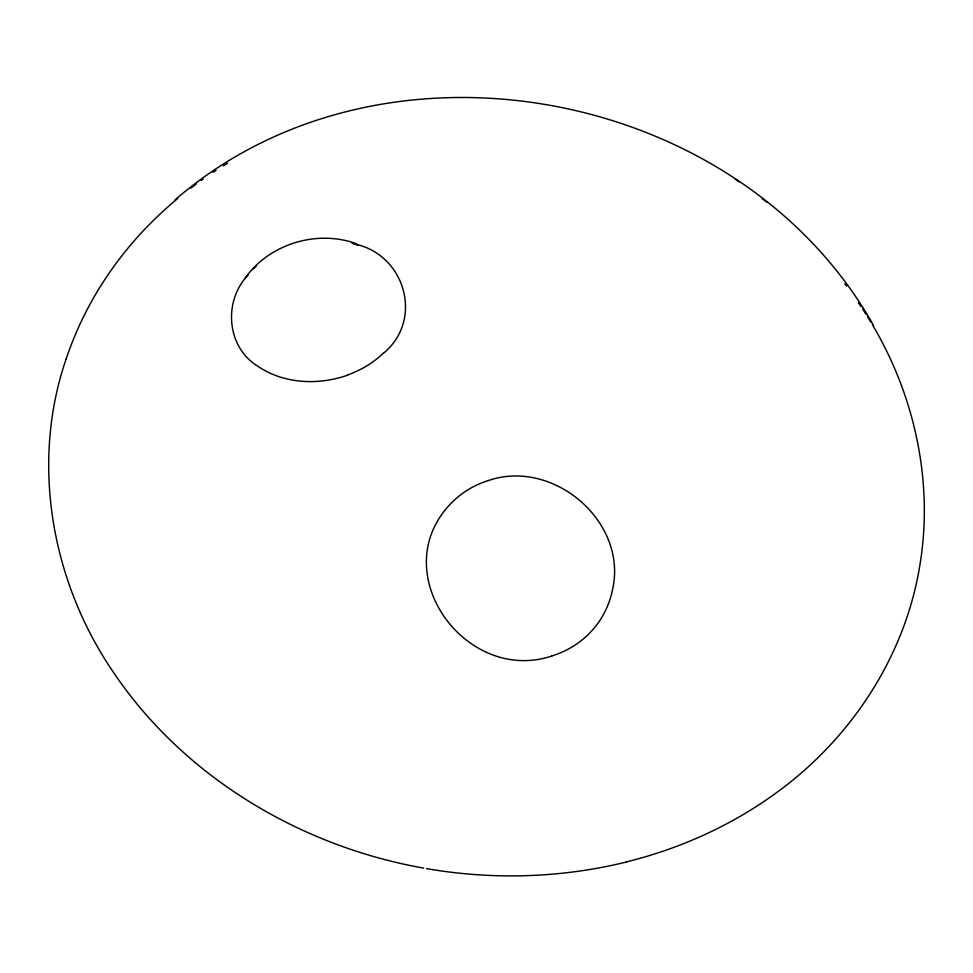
<?xml version="1.0" encoding="UTF-8"?>
<svg xmlns="http://www.w3.org/2000/svg" width="973" height="973" viewBox="0 0 973 973"><rect width="100%" height="100%" fill="white"/><g stroke="black" fill="none" stroke-linecap="round" stroke-linejoin="round"><path stroke-width="1.46" d="M66.188 358.733L65.045 362.187C30.929 465.033 51.958 581.392 112.138 670.373C182.243 775.749 298.833 845.683 422.501 867.904L423.669 868.111M245.305 277.828C269.752 243.7 317.174 229.397 356.556 243.773M248.468 274.714C223.121 300.256 226.222 346.935 257.675 366.14C283.727 383.994 318.451 385.527 347.677 375.14M383.8 352.98C424.119 319.314 404.707 254.208 354.671 244.053M175.14 199.793C383.034 19.959 739.285 86.706 873.657 325.627M485.989 481.416C551.545 456.507 628.655 521.273 612.406 590.222A93.785 90.075 18.9 0 1 597.531 623.815A92.143 88.519 20.7 0 1 551.813 655.936M551.837 656.021C466.359 684.457 385.515 574.313 449.271 505.242A91.997 87.898 21.4 0 1 485.953 481.331M626.539 861.896L638.033 858.879A430.236 377.123 9 0 0 774.204 794.333C849.247 740.818 904.306 658.49 919.558 567.077C933.898 483.958 915.265 396.814 872.355 324.629M426.575 868.621L427.159 868.719A435.746 381.452 8.9 0 0 626.563 861.956M352.104 243.396L358.405 245.22M762.224 198.784L766.688 202.043M734.603 178.631L739.152 181.951M844.819 283.861L846.522 286.111M858.502 302.846L861.093 306.604M862.759 309.146L865.982 314.291M867.588 316.87L870.811 322.027M383.666 352.895A86.208 67.551 -13.2 0 1 347.592 374.958M253.576 268.743A86.123 67.575 -14.8 0 1 256.106 266.359M66.237 358.745A434.092 378.582 8.1 0 1 146.424 227.451L153.065 220.786A427.694 372.683 7.8 0 1 177.658 198.528M190.672 188.19A427.694 372.683 7.8 0 1 196.388 183.921M201.216 180.443A427.694 372.683 7.8 0 1 203.162 179.081M213.051 172.367A427.694 372.683 7.8 0 1 216.115 170.384M223.34 165.836A427.694 372.683 7.8 0 1 227.512 163.306"/></g></svg>
